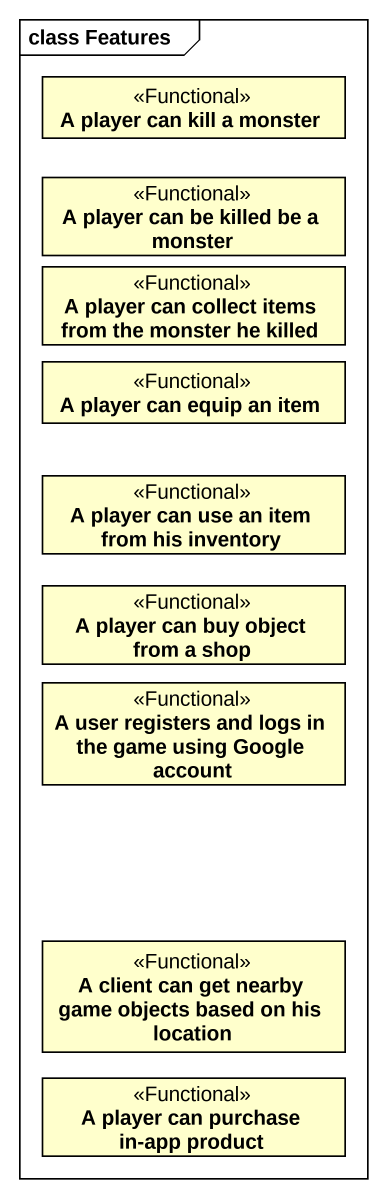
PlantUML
@startuml
mainframe class Features
hide circle
hide empty members
class "A player can kill a monster" as A_player_can_kill_a_monster <<Functional>>
class "A player can be killed be a monster" as A_player_can_be_killed_be_a <<Functional>>
class "A player can collect items from the monster he killed" as A_player_can_collect_items <<Functional>>
class "A player can equip an item" as A_player_can_equip_an_item <<Functional>>
class "A player can use an item from his inventory" as A_player_can_use_an_item <<Functional>>
class "A player can buy object from a shop" as A_player_can_buy_object <<Functional>>
class "A user registers and logs in the game using Google account" as A_user_registers_and_logs <<Functional>>
class "A client can get nearby game objects based on his location" as A_client_can_get_nearby <<Functional>>
class "A player can purchase in-app product" as A_player_can_purchase_in <<Functional>>
@enduml
